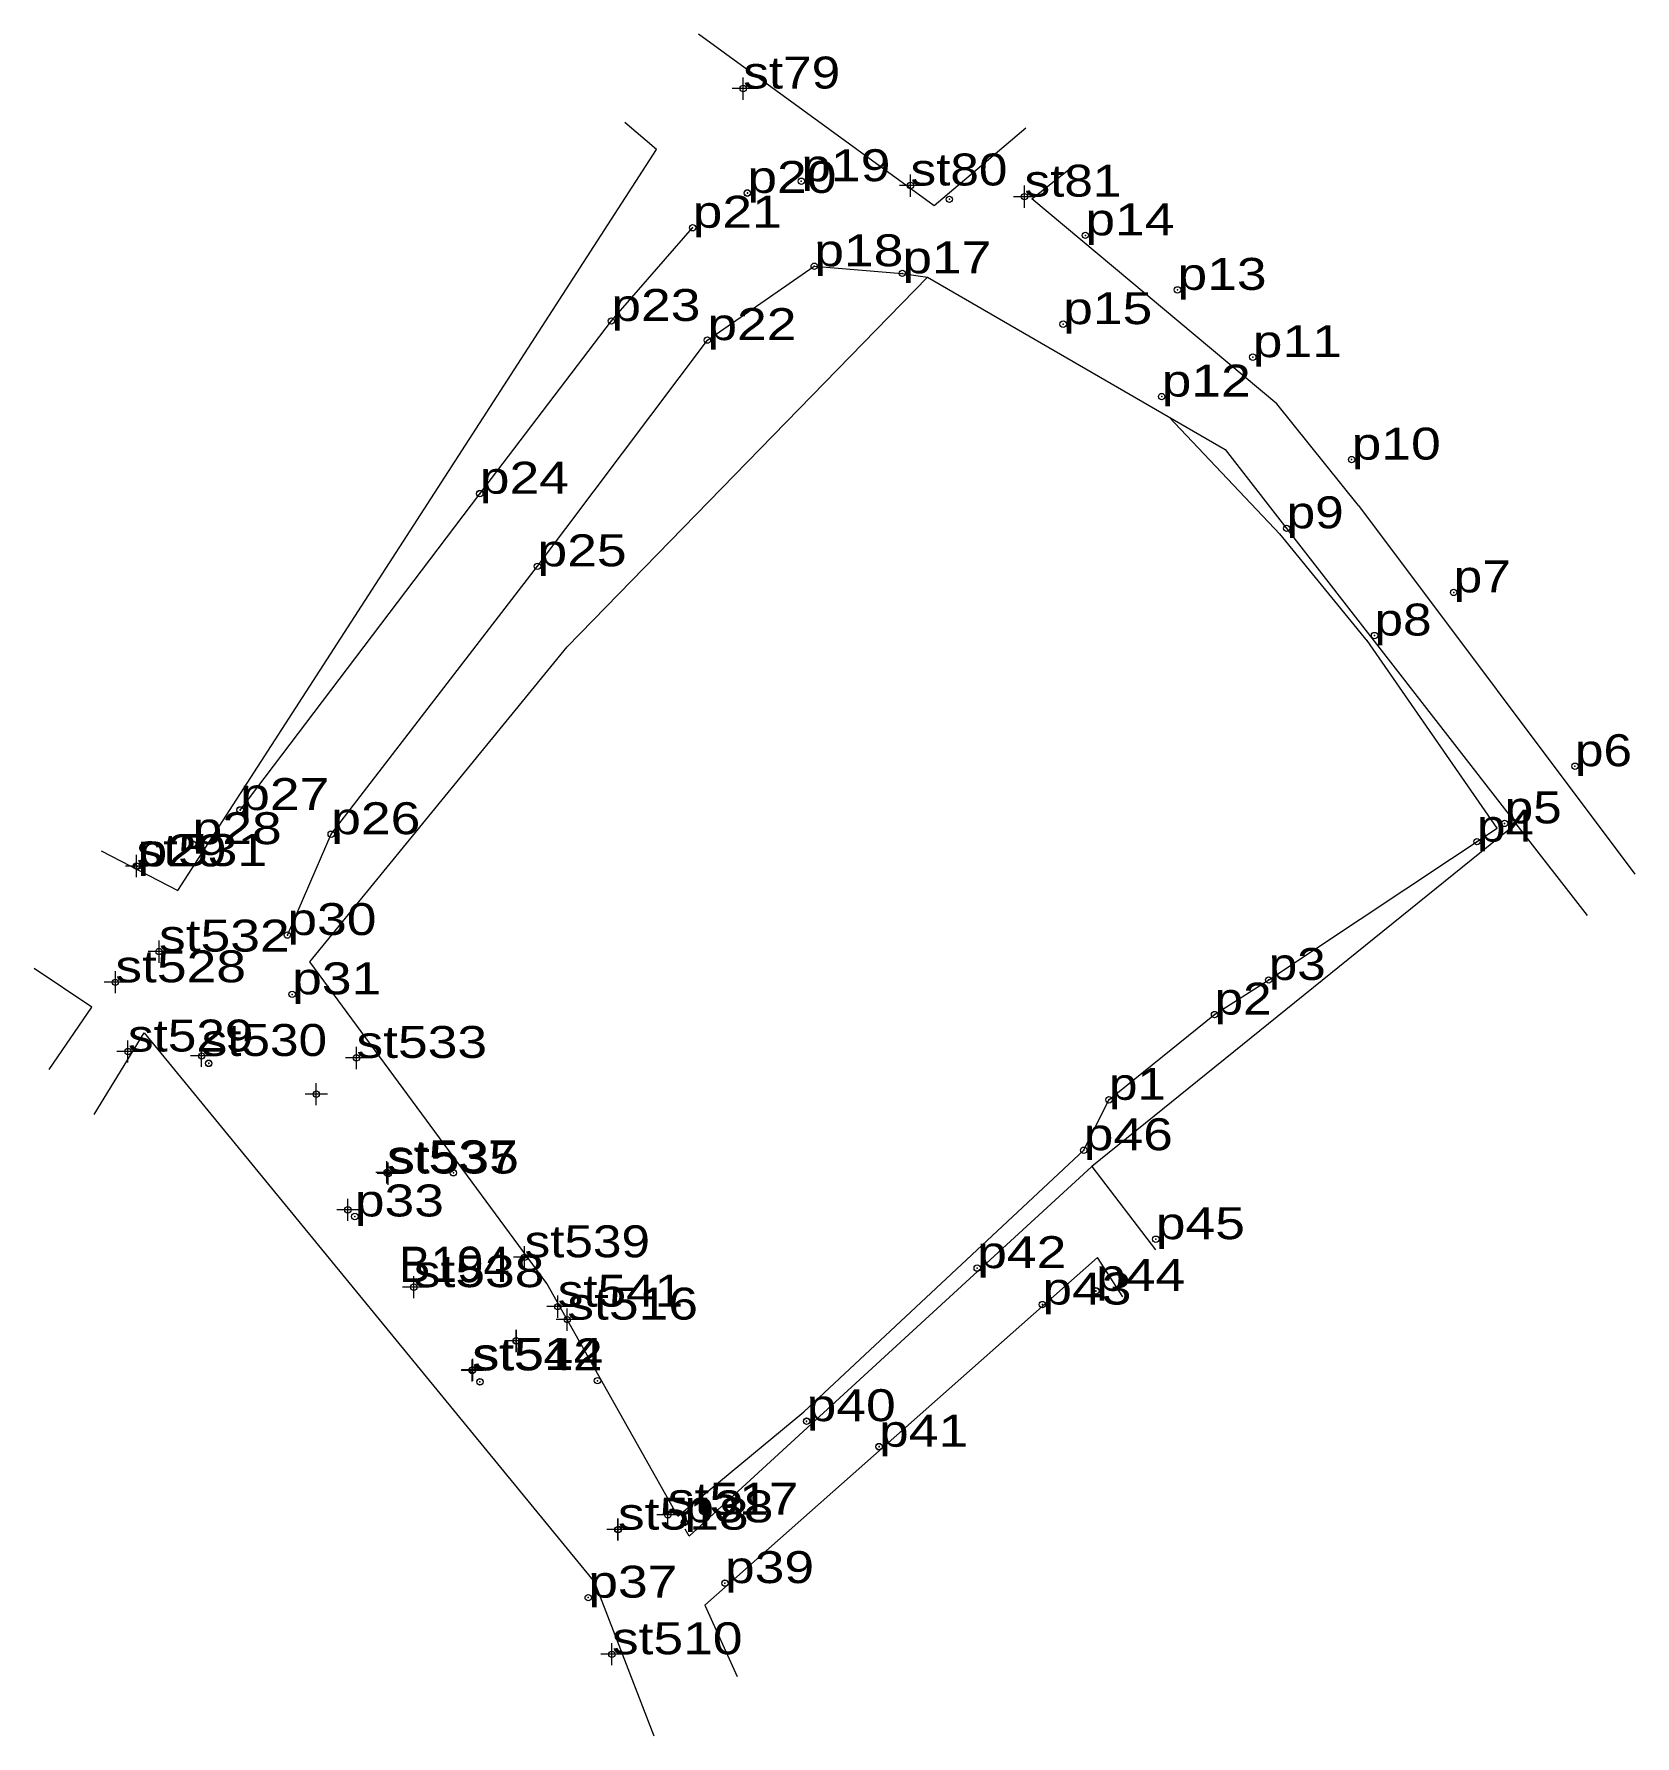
# Model space of a CAD drawing. Header units: metres. Extents: x 551290.6 to 551380.8, y 1839162.1 to 1839257.9.
import ezdxf
from ezdxf.enums import TextEntityAlignment as Align

# ---------------------------------------------------------------- set-up
doc = ezdxf.new("R2010")
doc.units = ezdxf.units.M
doc.header["$LTSCALE"] = 0.72
doc.header["$PDMODE"] = 32
doc.header["$PDSIZE"] = 0.36
for name, color, linetype, lineweight in [('10', 7, 'Continuous', 13), ('22', 7, 'Continuous', 13), ('7', 7, 'Continuous', 13)]:
    doc.layers.add(name, color=color, linetype=linetype, lineweight=lineweight)
doc.layers.add('12', color=7, linetype='Continuous')

msp = doc.modelspace()

# ---------------------------------------------------------------- linework, layer by layer
at = {"layer": '10'}
for p, q in [((551360.79, 1839229.77), (551354.51, 1839236.39)), ((551365.71, 1839223.75), (551360.76, 1839229.79)), ((551373.01, 1839213.22), (551365.69, 1839223.79)), ((551304.86, 1839207.2), (551307.33, 1839212.88))]:
    msp.add_line(p, q, dxfattribs=at)
for points in [[(551302.2, 1839214.24), (551315.7, 1839232.06), (551323.11, 1839241.79), (551327.69, 1839247.04)], [(551307.33, 1839212.88), (551318.95, 1839227.97), (551328.52, 1839240.71), (551334.54, 1839244.87), (551339.5, 1839244.47), (551340.91, 1839244.26)], [(551349.72, 1839195.08), (551351.14, 1839197.92), (551357.09, 1839202.72), (551360.14, 1839204.67), (551373.01, 1839213.22)], [(551326.85, 1839174.47), (551333.95, 1839180.34), (551349.72, 1839195.08)]]:
    msp.add_lwpolyline(points, dxfattribs=at)
at = {"layer": '22'}
for p, q in [((551365.2, 1839231.4), (551380.77, 1839210.63)), ((551374.07, 1839213.46), (551350.17, 1839194.16)), ((551378.09, 1839208.3), (551374.07, 1839213.46)), ((551350.17, 1839194.16), (551353.76, 1839189.48))]:
    msp.add_line(p, q, dxfattribs=at)
for points in [[(551346.46, 1839252.64), (551341.29, 1839248.28), (551328.02, 1839257.95)], [(551294.37, 1839211.95), (551298.69, 1839209.71), (551325.65, 1839251.45), (551323.87, 1839252.96)], [(551365.2, 1839231.4), (551360.59, 1839237.13), (551346.79, 1839248.66), (551348.95, 1839250.38)], [(551326.85, 1839174.47), (551319.47, 1839187.58), (551306.12, 1839205.69), (551320.62, 1839223.44), (551340.91, 1839244.26), (551357.69, 1839234.55), (551374.07, 1839213.46)], [(551291.45, 1839199.62), (551293.85, 1839203.14), (551290.59, 1839205.31)], [(551293.97, 1839197.1), (551296.8, 1839201.69), (551322.17, 1839170.75), (551325.51, 1839162.09)], [(551350.17, 1839194.16), (551327.49, 1839173.34), (551327.27, 1839173.73)], [(551351.92, 1839186.83), (551350.49, 1839189.03), (551328.37, 1839169.45), (551330.19, 1839165.43)]]:
    msp.add_lwpolyline(points, dxfattribs=at)
at = {"layer": '7'}
for p, q in [((551330.54, 1839254.25), (551330.54, 1839255.5)), ((551330.54, 1839254.25), (551330.54, 1839255.5)), ((551330.54, 1839254.25), (551330.54, 1839255.5)), ((551331.16, 1839254.88), (551329.91, 1839254.88)), ((551331.16, 1839254.88), (551329.91, 1839254.88)), ((551331.16, 1839254.88), (551329.91, 1839254.88)), ((551339.96, 1839248.79), (551339.96, 1839250.04)), ((551339.96, 1839248.79), (551339.96, 1839250.04)), ((551339.96, 1839248.79), (551339.96, 1839250.04)), ((551340.59, 1839249.42), (551339.34, 1839249.42)), ((551340.59, 1839249.42), (551339.34, 1839249.42)), ((551340.59, 1839249.42), (551339.34, 1839249.42)), ((551347.01, 1839248.79), (551345.76, 1839248.79)), ((551347.01, 1839248.79), (551345.76, 1839248.79)), ((551347.01, 1839248.79), (551345.76, 1839248.79)), ((551346.38, 1839248.16), (551346.38, 1839249.41)), ((551346.38, 1839248.16), (551346.38, 1839249.41)), ((551346.38, 1839248.16), (551346.38, 1839249.41)), ((551296.36, 1839210.47), (551296.36, 1839211.71)), ((551296.99, 1839211.09), (551295.74, 1839211.09)), ((551297.63, 1839205.64), (551297.63, 1839206.89)), ((551298.26, 1839206.27), (551297.01, 1839206.27)), ((551295.79, 1839204.54), (551294.54, 1839204.54)), ((551295.17, 1839203.92), (551295.17, 1839205.17)), ((551296.5, 1839200.64), (551295.26, 1839200.64)), ((551295.88, 1839200.02), (551295.88, 1839201.27)), ((551300.03, 1839199.77), (551300.03, 1839201.01)), ((551308.75, 1839199.65), (551308.75, 1839200.9)), ((551300.65, 1839200.39), (551299.41, 1839200.39)), ((551309.37, 1839200.28), (551308.13, 1839200.28)), ((551306.49, 1839197.61), (551306.49, 1839198.86)), ((551307.12, 1839198.24), (551305.87, 1839198.24)), ((551310.47, 1839193.21), (551310.47, 1839194.46)), ((551310.54, 1839193.14), (551310.54, 1839194.39)), ((551311.09, 1839193.83), (551309.85, 1839193.83)), ((551311.17, 1839193.77), (551309.92, 1839193.77)), ((551308.27, 1839191.1), (551308.27, 1839192.35)), ((551308.89, 1839191.72), (551307.64, 1839191.72)), ((551318.22, 1839188.43), (551318.22, 1839189.68)), ((551318.84, 1839189.05), (551317.6, 1839189.05)), ((551312.6, 1839187.37), (551311.35, 1839187.37)), ((551311.98, 1839186.74), (551311.98, 1839187.99)), ((551320.71, 1839186.27), (551319.47, 1839186.27)), ((551320.09, 1839185.65), (551320.09, 1839186.9)), ((551321.26, 1839185.54), (551320.01, 1839185.54)), ((551320.63, 1839184.91), (551320.63, 1839186.16)), ((551318.37, 1839184.34), (551317.12, 1839184.34)), ((551318.39, 1839184.35), (551317.14, 1839184.35)), ((551317.74, 1839183.71), (551317.74, 1839184.96)), ((551317.76, 1839183.73), (551317.76, 1839184.97)), ((551315.9, 1839182.68), (551314.65, 1839182.68)), ((551315.92, 1839182.71), (551314.67, 1839182.71)), ((551315.27, 1839182.05), (551315.27, 1839183.3)), ((551315.3, 1839182.09), (551315.3, 1839183.34)), ((551326.29, 1839173.93), (551326.29, 1839175.17)), ((551323.48, 1839173.09), (551323.48, 1839174.33)), ((551323.5, 1839173.09), (551323.5, 1839174.34)), ((551326.91, 1839174.55), (551325.67, 1839174.55)), ((551324.1, 1839173.71), (551322.85, 1839173.71)), ((551324.13, 1839173.72), (551322.88, 1839173.72)), ((551323.14, 1839166.07), (551323.14, 1839167.32)), ((551323.76, 1839166.69), (551322.51, 1839166.69))]:
    msp.add_line(p, q, dxfattribs=at)
for p in [(551330.54, 1839254.88), (551333.81, 1839249.66), (551339.96, 1839249.42), (551330.77, 1839249), (551330.77, 1839248.99), (551342.15, 1839248.64), (551346.38, 1839248.79), (551327.69, 1839247.04), (551349.81, 1839246.61), (551334.54, 1839244.87), (551339.5, 1839244.47), (551355, 1839243.54), (551323.11, 1839241.79), (551348.56, 1839241.61), (551328.52, 1839240.71), (551359.24, 1839239.75), (551354.11, 1839237.53), (551364.81, 1839233.98), (551315.7, 1839232.07), (551315.7, 1839232.06), (551361.15, 1839230.11), (551318.95, 1839227.97), (551370.56, 1839226.5), (551366.1, 1839224.07), (551377.39, 1839216.71), (551302.2, 1839214.25), (551302.2, 1839214.24), (551373.43, 1839213.49), (551299.52, 1839212.32), (551307.33, 1839212.88), (551371.87, 1839212.46), (551296.36, 1839211.09), (551296.42, 1839211.07), (551304.86, 1839207.2), (551297.63, 1839206.27), (551295.17, 1839204.54), (551360.14, 1839204.67), (551305.13, 1839203.86), (551357.09, 1839202.72), (551295.88, 1839200.64), (551300.03, 1839200.39), (551300.43, 1839199.98), (551300.43, 1839199.97), (551308.75, 1839200.28), (551306.49, 1839198.24), (551351.14, 1839197.92), (551349.72, 1839195.08), (551310.47, 1839193.83), (551310.54, 1839193.77), (551314.21, 1839193.81), (551308.27, 1839191.72), (551308.66, 1839191.35), (551353.78, 1839190.07), (551318.22, 1839189.05), (551343.72, 1839188.44), (551311.98, 1839187.37), (551350.41, 1839187.16), (551350.41, 1839187.15), (551320.09, 1839186.27), (551347.39, 1839186.39), (551320.63, 1839185.54), (551317.74, 1839184.34), (551317.76, 1839184.35), (551315.27, 1839182.68), (551315.3, 1839182.71), (551315.71, 1839182.04), (551315.71, 1839182.03), (551322.33, 1839182.1), (551334.11, 1839179.82), (551334.11, 1839179.81), (551338.19, 1839178.39), (551338.19, 1839178.38), (551323.48, 1839173.71), (551323.5, 1839173.72), (551326.29, 1839174.55), (551327.22, 1839174.12), (551327.22, 1839174.11), (551321.81, 1839169.88), (551329.51, 1839170.7), (551329.51, 1839170.69), (551323.14, 1839166.69)]:
    msp.add_point(p, dxfattribs=at)

# ---------------------------------------------------------------- texts
at = {"layer": '12'}
for s, width, p in [('st79', 1.2, (551330.54, 1839254.88)), ('st79', 1.2, (551330.54, 1839254.88)), ('st79', 1.2, (551330.54, 1839254.88)), ('st79', 1.2, (551330.54, 1839254.88)), ('st79', 1.2, (551330.54, 1839254.88)), ('st79', 1.2, (551330.54, 1839254.88)), ('st79', 1.2, (551330.54, 1839254.88)), ('st79', 1.2, (551330.54, 1839254.88)), ('st79', 1.2, (551330.54, 1839254.88)), ('st79', 1.2, (551330.54, 1839254.88)), ('st79', 1.2, (551330.54, 1839254.88)), ('st79', 1.2, (551330.54, 1839254.88)), ('p19', 1.25, (551333.81, 1839249.66)), ('p19', 1.25, (551333.81, 1839249.66)), ('p20', 1.25, (551330.77, 1839249)), ('p20', 1.25, (551330.77, 1839249)), ('st80', 1.2, (551339.96, 1839249.42)), ('st80', 1.2, (551339.96, 1839249.42)), ('st80', 1.2, (551339.96, 1839249.42)), ('st80', 1.2, (551339.96, 1839249.42)), ('st80', 1.2, (551339.96, 1839249.42)), ('st80', 1.2, (551339.96, 1839249.42)), ('st80', 1.2, (551339.96, 1839249.42)), ('st80', 1.2, (551339.96, 1839249.42)), ('st80', 1.2, (551339.96, 1839249.42)), ('st80', 1.2, (551339.96, 1839249.42)), ('st80', 1.2, (551339.96, 1839249.42)), ('st80', 1.2, (551339.96, 1839249.42)), ('st81', 1.2, (551346.38, 1839248.79)), ('st81', 1.2, (551346.38, 1839248.79)), ('st81', 1.2, (551346.38, 1839248.79)), ('st81', 1.2, (551346.38, 1839248.79)), ('st81', 1.2, (551346.38, 1839248.79)), ('st81', 1.2, (551346.38, 1839248.79)), ('st81', 1.2, (551346.38, 1839248.79)), ('st81', 1.2, (551346.38, 1839248.79)), ('st81', 1.2, (551346.38, 1839248.79)), ('st81', 1.2, (551346.38, 1839248.79)), ('st81', 1.2, (551346.38, 1839248.79)), ('st81', 1.2, (551346.38, 1839248.79)), ('p16', 1.25, (551342.15, 1839248.64)), ('p16', 1.25, (551342.15, 1839248.64)), ('p21', 1.25, (551327.69, 1839247.04)), ('p21', 1.25, (551327.69, 1839247.04)), ('p14', 1.25, (551349.81, 1839246.61)), ('p14', 1.25, (551349.81, 1839246.61)), ('p18', 1.25, (551334.54, 1839244.87)), ('p18', 1.25, (551334.54, 1839244.87)), ('p17', 1.25, (551339.5, 1839244.47)), ('p17', 1.25, (551339.5, 1839244.47)), ('p13', 1.25, (551355, 1839243.54)), ('p13', 1.25, (551355, 1839243.54)), ('p23', 1.25, (551323.11, 1839241.79)), ('p23', 1.25, (551323.11, 1839241.79)), ('p15', 1.25, (551348.56, 1839241.61)), ('p15', 1.25, (551348.56, 1839241.61)), ('p22', 1.25, (551328.52, 1839240.71)), ('p22', 1.25, (551328.52, 1839240.71)), ('p11', 1.25, (551359.24, 1839239.75)), ('p11', 1.25, (551359.24, 1839239.75)), ('p12', 1.25, (551354.11, 1839237.53)), ('p12', 1.25, (551354.11, 1839237.53)), ('p10', 1.25, (551364.81, 1839233.98)), ('p10', 1.25, (551364.81, 1839233.98)), ('p24', 1.25, (551315.7, 1839232.06)), ('p24', 1.25, (551315.7, 1839232.06)), ('p9', 1.2, (551361.15, 1839230.11)), ('p9', 1.2, (551361.15, 1839230.11)), ('p25', 1.25, (551318.95, 1839227.97)), ('p25', 1.25, (551318.95, 1839227.97)), ('p7', 1.2, (551370.56, 1839226.5)), ('p7', 1.2, (551370.56, 1839226.5)), ('p8', 1.2, (551366.1, 1839224.07)), ('p8', 1.2, (551366.1, 1839224.07)), ('p6', 1.2, (551377.39, 1839216.71)), ('p6', 1.2, (551377.39, 1839216.71)), ('p27', 1.25, (551302.2, 1839214.24)), ('p27', 1.25, (551302.2, 1839214.24)), ('p5', 1.2, (551373.43, 1839213.49)), ('p5', 1.2, (551373.43, 1839213.49)), ('p28', 1.25, (551299.52, 1839212.32)), ('p28', 1.25, (551299.52, 1839212.32)), ('p26', 1.25, (551307.33, 1839212.88)), ('p26', 1.25, (551307.33, 1839212.88)), ('p4', 1.2, (551371.87, 1839212.46)), ('p4', 1.2, (551371.87, 1839212.46)), ('st531', 1.25, (551296.36, 1839211.09)), ('st531', 1.25, (551296.36, 1839211.09)), ('st531', 1.25, (551296.36, 1839211.09)), ('st531', 1.25, (551296.36, 1839211.09)), ('st531', 1.25, (551296.36, 1839211.09)), ('st531', 1.25, (551296.36, 1839211.09)), ('st531', 1.25, (551296.36, 1839211.09)), ('st531', 1.25, (551296.36, 1839211.09)), ('p29', 1.25, (551296.42, 1839211.07)), ('p29', 1.25, (551296.42, 1839211.07)), ('p30', 1.25, (551304.86, 1839207.2)), ('p30', 1.25, (551304.86, 1839207.2)), ('st532', 1.25, (551297.63, 1839206.27)), ('st532', 1.25, (551297.63, 1839206.27)), ('st532', 1.25, (551297.63, 1839206.27)), ('st532', 1.25, (551297.63, 1839206.27)), ('st532', 1.25, (551297.63, 1839206.27)), ('st532', 1.25, (551297.63, 1839206.27)), ('st532', 1.25, (551297.63, 1839206.27)), ('st532', 1.25, (551297.63, 1839206.27)), ('p3', 1.2, (551360.14, 1839204.67)), ('p3', 1.2, (551360.14, 1839204.67)), ('st528', 1.25, (551295.17, 1839204.54)), ('st528', 1.25, (551295.17, 1839204.54)), ('st528', 1.25, (551295.17, 1839204.54)), ('st528', 1.25, (551295.17, 1839204.54)), ('st528', 1.25, (551295.17, 1839204.54)), ('st528', 1.25, (551295.17, 1839204.54)), ('st528', 1.25, (551295.17, 1839204.54)), ('st528', 1.25, (551295.17, 1839204.54)), ('p31', 1.25, (551305.13, 1839203.86)), ('p31', 1.25, (551305.13, 1839203.86)), ('p2', 1.2, (551357.09, 1839202.72)), ('p2', 1.2, (551357.09, 1839202.72)), ('st529', 1.2, (551295.88, 1839200.64)), ('st529', 1.2, (551295.88, 1839200.64)), ('st529', 1.2, (551295.88, 1839200.64)), ('st529', 1.2, (551295.88, 1839200.64)), ('st529', 1.2, (551295.88, 1839200.64)), ('st529', 1.2, (551295.88, 1839200.64)), ('st529', 1.2, (551295.88, 1839200.64)), ('st529', 1.2, (551295.88, 1839200.64)), ('st530', 1.2, (551300.03, 1839200.39)), ('st530', 1.2, (551300.03, 1839200.39)), ('st530', 1.2, (551300.03, 1839200.39)), ('st530', 1.2, (551300.03, 1839200.39)), ('st530', 1.2, (551300.03, 1839200.39)), ('st530', 1.2, (551300.03, 1839200.39)), ('st530', 1.2, (551300.03, 1839200.39)), ('st530', 1.2, (551300.03, 1839200.39)), ('p32', 1.25, (551300.43, 1839199.98)), ('p32', 1.25, (551300.43, 1839199.98)), ('st533', 1.25, (551308.75, 1839200.28)), ('st533', 1.25, (551308.75, 1839200.28)), ('st533', 1.25, (551308.75, 1839200.28)), ('st533', 1.25, (551308.75, 1839200.28)), ('st533', 1.25, (551308.75, 1839200.28)), ('st533', 1.25, (551308.75, 1839200.28)), ('st533', 1.25, (551308.75, 1839200.28)), ('st533', 1.25, (551308.75, 1839200.28)), ('st534', 1.25, (551306.49, 1839198.24)), ('st534', 1.25, (551306.49, 1839198.24)), ('st534', 1.25, (551306.49, 1839198.24)), ('st534', 1.25, (551306.49, 1839198.24)), ('st534', 1.25, (551306.49, 1839198.24)), ('st534', 1.25, (551306.49, 1839198.24)), ('st534', 1.25, (551306.49, 1839198.24)), ('st534', 1.25, (551306.49, 1839198.24)), ('p1', 1.2, (551351.14, 1839197.92)), ('p1', 1.2, (551351.14, 1839197.92)), ('p46', 1.25, (551349.72, 1839195.08)), ('p46', 1.25, (551349.72, 1839195.08)), ('st537', 1.25, (551310.47, 1839193.84)), ('st537', 1.25, (551310.47, 1839193.84)), ('st537', 1.25, (551310.47, 1839193.84)), ('st537', 1.25, (551310.47, 1839193.84)), ('st537', 1.25, (551310.47, 1839193.84)), ('st537', 1.25, (551310.47, 1839193.84)), ('st537', 1.25, (551310.47, 1839193.84)), ('st537', 1.25, (551310.47, 1839193.84)), ('st535', 1.25, (551310.54, 1839193.77)), ('st535', 1.25, (551310.54, 1839193.77)), ('st535', 1.25, (551310.54, 1839193.77)), ('st535', 1.25, (551310.54, 1839193.77)), ('st535', 1.25, (551310.54, 1839193.77)), ('st535', 1.25, (551310.54, 1839193.77)), ('st535', 1.25, (551310.54, 1839193.77)), ('st535', 1.25, (551310.54, 1839193.77)), ('p34', 1.25, (551314.21, 1839193.81)), ('p34', 1.25, (551314.21, 1839193.81)), ('st536', 1.25, (551308.27, 1839191.72)), ('st536', 1.25, (551308.27, 1839191.72)), ('st536', 1.25, (551308.27, 1839191.72)), ('st536', 1.25, (551308.27, 1839191.72)), ('st536', 1.25, (551308.27, 1839191.72)), ('st536', 1.25, (551308.27, 1839191.72)), ('st536', 1.25, (551308.27, 1839191.72)), ('st536', 1.25, (551308.27, 1839191.72)), ('p33', 1.25, (551308.66, 1839191.35)), ('p33', 1.25, (551308.66, 1839191.35)), ('p45', 1.25, (551353.78, 1839190.07)), ('p45', 1.25, (551353.78, 1839190.07)), ('st539', 1.2, (551318.22, 1839189.05)), ('st539', 1.2, (551318.22, 1839189.05)), ('st539', 1.2, (551318.22, 1839189.05)), ('st539', 1.2, (551318.22, 1839189.05)), ('st539', 1.2, (551318.22, 1839189.05)), ('st539', 1.2, (551318.22, 1839189.05)), ('st539', 1.2, (551318.22, 1839189.05)), ('st539', 1.2, (551318.22, 1839189.05)), ('p42', 1.25, (551343.72, 1839188.44)), ('p42', 1.25, (551343.72, 1839188.44)), ('st538', 1.25, (551311.98, 1839187.37)), ('st538', 1.25, (551311.98, 1839187.37)), ('st538', 1.25, (551311.98, 1839187.37)), ('st538', 1.25, (551311.98, 1839187.37)), ('st538', 1.25, (551311.98, 1839187.37)), ('st538', 1.25, (551311.98, 1839187.37)), ('st538', 1.25, (551311.98, 1839187.37)), ('st538', 1.25, (551311.98, 1839187.37)), ('p43', 1.25, (551347.39, 1839186.39)), ('p43', 1.25, (551347.39, 1839186.39)), ('p44', 1.25, (551350.41, 1839187.16)), ('p44', 1.25, (551350.41, 1839187.16)), ('st541', 1.2, (551320.09, 1839186.27)), ('st541', 1.2, (551320.09, 1839186.27)), ('st541', 1.2, (551320.09, 1839186.27)), ('st541', 1.2, (551320.09, 1839186.27)), ('st541', 1.2, (551320.09, 1839186.27)), ('st541', 1.2, (551320.09, 1839186.27)), ('st541', 1.2, (551320.09, 1839186.27)), ('st541', 1.2, (551320.09, 1839186.27)), ('st516', 1.25, (551320.63, 1839185.54)), ('st516', 1.25, (551320.63, 1839185.54)), ('st516', 1.25, (551320.63, 1839185.54)), ('st516', 1.25, (551320.63, 1839185.54)), ('st516', 1.25, (551320.63, 1839185.54)), ('st516', 1.25, (551320.63, 1839185.54)), ('st516', 1.25, (551320.63, 1839185.54)), ('st516', 1.25, (551320.63, 1839185.54)), ('st540', 1.25, (551317.74, 1839184.34)), ('st540', 1.25, (551317.74, 1839184.34)), ('st540', 1.25, (551317.74, 1839184.34)), ('st540', 1.25, (551317.74, 1839184.34)), ('st540', 1.25, (551317.74, 1839184.34)), ('st540', 1.25, (551317.74, 1839184.34)), ('st540', 1.25, (551317.74, 1839184.34)), ('st540', 1.25, (551317.74, 1839184.34)), ('st515', 1.25, (551317.76, 1839184.35)), ('st515', 1.25, (551317.76, 1839184.35)), ('st515', 1.25, (551317.76, 1839184.35)), ('st515', 1.25, (551317.76, 1839184.35)), ('st515', 1.25, (551317.76, 1839184.35)), ('st515', 1.25, (551317.76, 1839184.35)), ('st515', 1.25, (551317.76, 1839184.35)), ('st515', 1.25, (551317.76, 1839184.35)), ('st542', 1.25, (551315.27, 1839182.68)), ('st542', 1.25, (551315.27, 1839182.68)), ('st542', 1.25, (551315.27, 1839182.68)), ('st542', 1.25, (551315.27, 1839182.68)), ('st542', 1.25, (551315.27, 1839182.68)), ('st542', 1.25, (551315.27, 1839182.68)), ('st542', 1.25, (551315.27, 1839182.68)), ('st542', 1.25, (551315.27, 1839182.68)), ('st514', 1.25, (551315.3, 1839182.71)), ('st514', 1.25, (551315.3, 1839182.71)), ('st514', 1.25, (551315.3, 1839182.71)), ('st514', 1.25, (551315.3, 1839182.71)), ('st514', 1.25, (551315.3, 1839182.71)), ('st514', 1.25, (551315.3, 1839182.71)), ('st514', 1.25, (551315.3, 1839182.71)), ('st514', 1.25, (551315.3, 1839182.71)), ('p35', 1.25, (551315.71, 1839182.04)), ('p35', 1.25, (551315.71, 1839182.04)), ('p36', 1.25, (551322.33, 1839182.1)), ('p36', 1.25, (551322.33, 1839182.1)), ('p40', 1.25, (551334.11, 1839179.82)), ('p40', 1.25, (551334.11, 1839179.82)), ('p41', 1.25, (551338.19, 1839178.38)), ('p41', 1.25, (551338.19, 1839178.38)), ('st517', 1.25, (551326.29, 1839174.55)), ('st517', 1.25, (551326.29, 1839174.55)), ('st517', 1.25, (551326.29, 1839174.55)), ('st517', 1.25, (551326.29, 1839174.55)), ('st517', 1.25, (551326.29, 1839174.55)), ('st517', 1.25, (551326.29, 1839174.55)), ('st517', 1.25, (551326.29, 1839174.55)), ('st517', 1.25, (551326.29, 1839174.55)), ('p38', 1.25, (551327.22, 1839174.12)), ('p38', 1.25, (551327.22, 1839174.12)), ('st518', 1.25, (551323.48, 1839173.71)), ('st518', 1.25, (551323.48, 1839173.71)), ('st518', 1.25, (551323.48, 1839173.71)), ('st518', 1.25, (551323.48, 1839173.71)), ('st518', 1.25, (551323.48, 1839173.71)), ('st518', 1.25, (551323.48, 1839173.71)), ('st518', 1.25, (551323.48, 1839173.71)), ('st518', 1.25, (551323.48, 1839173.71)), ('st513', 1.25, (551323.5, 1839173.72)), ('st513', 1.25, (551323.5, 1839173.72)), ('st513', 1.25, (551323.5, 1839173.72)), ('st513', 1.25, (551323.5, 1839173.72)), ('st513', 1.25, (551323.5, 1839173.72)), ('st513', 1.25, (551323.5, 1839173.72)), ('st513', 1.25, (551323.5, 1839173.72)), ('st513', 1.25, (551323.5, 1839173.72)), ('p39', 1.25, (551329.51, 1839170.7)), ('p39', 1.25, (551329.51, 1839170.7)), ('p37', 1.25, (551321.81, 1839169.88)), ('p37', 1.25, (551321.81, 1839169.88)), ('st510', 1.25, (551323.14, 1839166.69)), ('st510', 1.25, (551323.14, 1839166.69)), ('st510', 1.25, (551323.14, 1839166.69)), ('st510', 1.25, (551323.14, 1839166.69)), ('st510', 1.25, (551323.14, 1839166.69)), ('st510', 1.25, (551323.14, 1839166.69)), ('st510', 1.25, (551323.14, 1839166.69)), ('st510', 1.25, (551323.14, 1839166.69))]:
    msp.add_text(s, height=1.8, dxfattribs=dict(at, width=width)).set_placement(p)
msp.add_text('B194 ', height=2, dxfattribs=at).set_placement((551314.64, 1839187.65), align=Align.CENTER)

doc.saveas('drawing.dxf')
